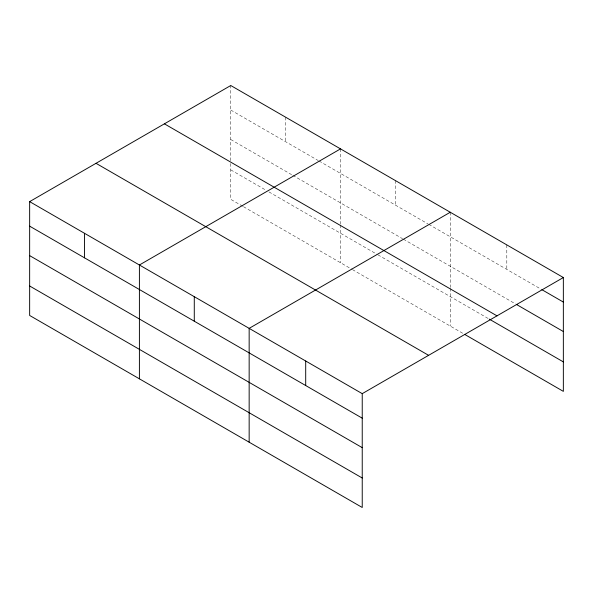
<?xml version="1.0" encoding="UTF-8"?>
<svg xmlns="http://www.w3.org/2000/svg" width="593" height="593" viewBox="0 0 593 593"><rect width="100%" height="100%" fill="white"/><g stroke="black" fill="none" stroke-linecap="round" stroke-linejoin="round"><path stroke-width="0.44" stroke-dasharray="2.96 2.22" d="M230.766 160.681L230.766 85.518M230.766 110.046L318.248 160.555M319.041 161.014L428.005 223.924M428.798 224.376L541.053 289.191M230.766 139.518L292.001 174.876M292.801 175.335L402.551 238.697M403.344 239.157L515.569 303.95M230.766 169.88L265.76 190.086M268.94 191.924L377.104 254.367M377.897 254.827L488.491 318.678M242.693 206.238L230.766 199.352L230.766 161.6M243.486 206.698L351.649 269.148M352.45 269.607L463.014 333.436M506.807 244.894L506.807 269.422M450.272 212.25L450.272 287.412M450.272 288.331L450.272 326.083M395.39 180.569L395.39 205.096M340.515 148.887L340.515 224.043M340.515 224.969L340.515 262.721M285.641 117.199L285.641 141.727"/><path stroke-width="0.89" d="M29.65 201.627L362.234 393.648L362.234 507.482L29.65 315.461L29.65 201.627L230.766 85.518L563.35 277.539L563.35 391.373L464.608 334.356M340.515 148.887L139.407 264.997L139.407 378.831M450.272 212.25L249.156 328.359L249.156 442.193M362.234 393.648L563.35 277.539M541.846 289.651L563.35 302.067M516.37 304.409L563.35 331.531M164.394 123.833L496.986 315.854M489.292 319.138L563.35 361.9M96.014 163.312L428.606 355.333M29.65 226.155L362.234 418.176M29.65 255.627L362.234 447.648M29.65 285.996L362.234 478.01M305.699 361.004L305.699 385.532M194.282 296.678L194.282 321.206M84.525 233.316L84.525 257.844"/></g></svg>
